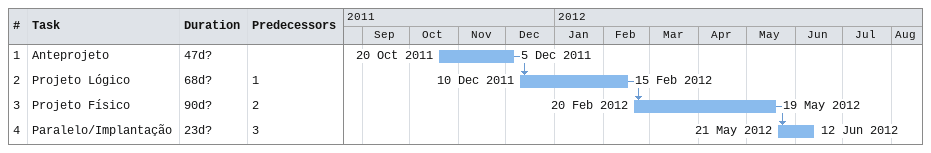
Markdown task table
| ID | Task | Duration | Start | Finish | Predecessors |
|---|---|---|---|---|---|
| 1 | Anteprojeto | 47d? | 2011-10-20 | 2011-12-05 |  |
| 2 | Projeto Lógico | 68d? | 2011-12-10 | 2012-02-15 | 1 |
| 3 | Projeto Físico | 90d? | 2012-02-20 | 2012-05-19 | 2 |
| 4 | Paralelo/Implantação | 23d? | 2012-05-21 | 2012-06-12 | 3 |
